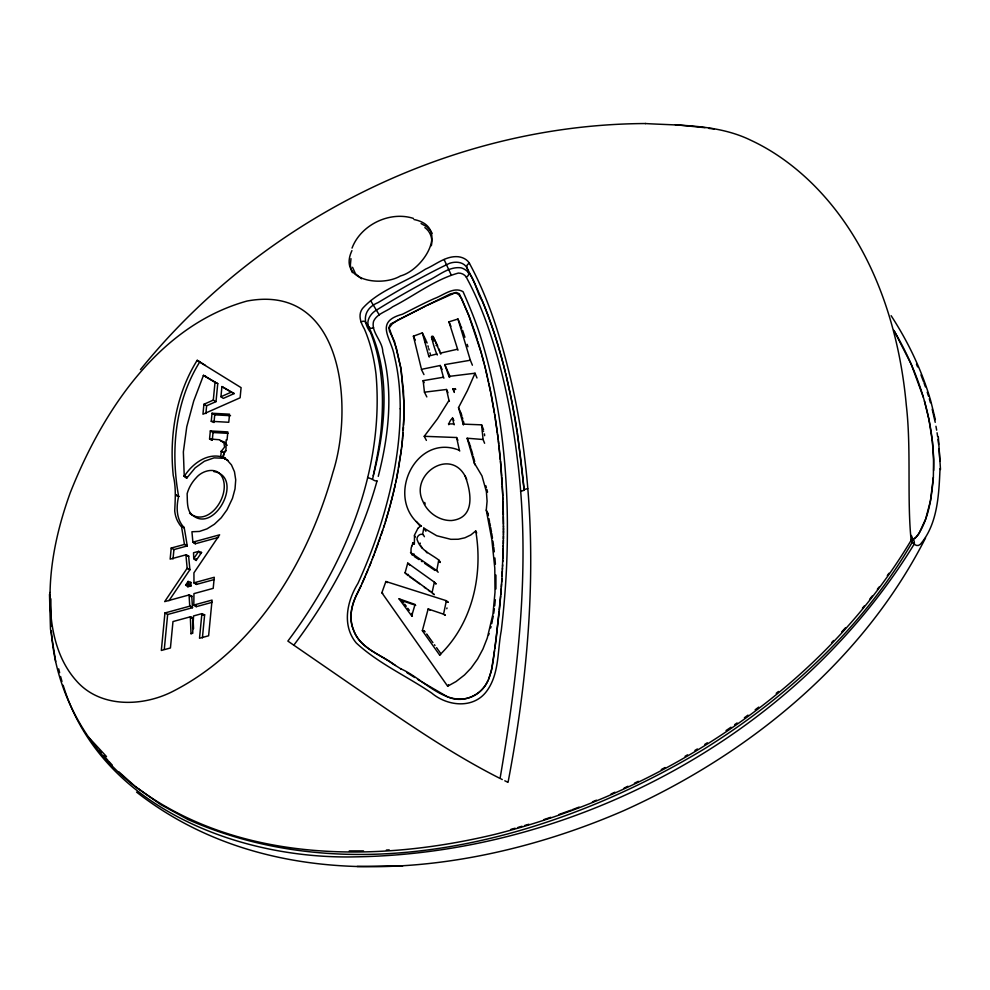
<?xml version="1.0" encoding="UTF-8"?>
<svg xmlns="http://www.w3.org/2000/svg" width="990" height="990" viewBox="0 0 990 990"><rect width="100%" height="100%" fill="white"/><g stroke="black" fill="none" stroke-linecap="round" stroke-linejoin="round"><path stroke-width="1.49" d="M503.464 530.207L503.477 528.165M503.477 529.106L503.464 531.63M503.464 533.053L503.464 530.999M503.464 531.939L503.452 534.464M940.03 468.592C938.879 494.245 937.827 523.92 920.304 544.339C916.542 547.854 912.508 543.027 910.936 540.07M404.044 412.347L403.475 390.691L400.69 367.253L394.466 341.303L389.429 331.007L389.107 327.975L392.213 323.916L397.745 320.129L425.849 305.873M503.452 533.833L503.365 541.295M503.44 535.899L503.403 538.832M404.019 413.61L404.031 404.551M212.182 602.316L196.23 606.684L193.817 605.063L193.953 593.616L213.197 588.357L214.273 577.269L193.978 582.813L193.929 572.851L219.619 534.823L192.889 542.136L191.936 531.754L199.423 531.444L206.972 528.87L214.397 524.242L221.228 517.782L227.044 509.751L232.464 498.366L235.014 488.924L235.719 479.865L234.469 471.723L231.437 464.879L226.846 459.731L222.317 457.145L226.005 449.262L226.153 439.907L227.056 439.956L227.836 431.912L210.326 430.935L209.546 438.978L212.281 440.179L213.023 432.519L210.326 430.935M196.23 606.684L196.243 605.657M503.316 543.782L503.378 540.367M933.657 470.411C934.696 420.998 918.695 372.389 893.698 330.177M503.353 541.951L502.178 574.237M404.019 413.387L403.908 417.941M503.254 546.963L503.291 545.267M403.994 414.897L402.361 440.859M503.168 550.39L503.205 548.67M495.916 588.988L495.928 575.042M503.143 551.269L502.895 558.62M50.874 598.802L50.997 626.373M403.871 419.03L403.574 425.304M502.784 561.751L502.846 560.192M912.347 537.805L911.32 535.454M502.574 566.354L502.648 564.832M502.425 569.436L502.499 567.889M502.351 570.982L502.054 576.304M916.431 536.976L911.827 540.07L914.958 538.449L918.98 533.548L925.638 519.069L930.439 500.928L933.347 477.44L933.62 459.273L932.394 441.404L928.966 419.574L924.437 401.012M502.091 575.685L501.868 579.41M403.475 426.938L403.276 430.167M501.893 578.903L500.779 594.681M501.683 582.207L501.794 580.548M501.571 583.865L501.348 587.132M933.335 477.39C931.553 497.599 928.88 519.255 917 536.308M501.002 591.81L501.237 588.741M403.091 432.692L402.757 436.578M192.666 633.031L193.545 615.941L201.886 613.652L204.633 614.815L202.406 637.882M500.891 593.27L496.299 637.461M500.668 596.067L499.43 609.803M495.322 599.767L494.74 605.843M402.67 437.543L402.485 439.486M205.425 365.409L197.196 360.286L199.77 361.919C174.908 401.68 170.416 450.995 178.633 496.386C176.158 506.756 176.171 519.478 184.14 527.559C185.328 533.635 186.256 539.822 187.234 545.948L184.474 544.438L171.221 548.052L170.156 559.14L185.91 554.833L187.16 568.248L164.674 601.623L189.053 594.953L191.763 596.129L192.481 607.712L189.746 606.177L164.946 612.958L161.333 650.467L170.429 647.967L172.978 621.559L190.328 616.82L193.038 617.983L193.545 628.7M164.291 649.304L167.656 614.493L164.946 612.958M173.015 558.966L173.931 549.586L171.221 548.052M223.592 456.86L223.455 458.246L214.026 457.863L204.41 461.229L195.141 467.874L186.714 478.133L184.251 476.314L183.36 451.935L186.776 426.715L193.706 401.037L203.482 375.346L217.751 383.613L216.006 401.618L213.296 400.108L203.915 404.279L202.95 414.241L240.112 397.794L241.09 387.647L197.097 360.447C175.849 394.527 169.179 436.008 173.262 475.559C176.171 487.488 175.255 499.059 174.71 511.026C175.23 515.518 176.542 519.998 179.178 523.722C179.487 526.148 187.989 529.39 181.479 526.371L184.474 544.438M205.871 413.572L206.625 405.789L216.006 401.618M211.254 421.307L212.033 413.263L229.556 414.179L228.764 422.285L211.254 421.307L213.988 422.507L214.731 414.847L212.033 413.263M213.296 400.108L215.016 382.363L203.482 375.346M220.943 396.743L221.921 386.57L234.197 393.562L223.332 398.388L220.943 396.743L231.239 392.164L234.197 393.562M201.886 613.652L199.51 638.265L208.618 635.778L212.07 600.076L193.817 605.063M223.455 458.246L220.758 456.613L221.277 451.254L224.594 447.084L223.95 443L219.545 439.746L209.657 438.978L212.281 440.179M223.69 455.833L223.988 452.727L226.24 450.66M499.257 611.548L495.05 646.804M402.423 440.241L401.544 448.111M402.286 441.565L401.705 446.799M401.594 447.703L401.21 450.772M401.42 449.076L398.586 467.985M496.089 639.07L495.322 644.874M401.037 452.133L396.681 477.935M494.369 608.85L493.725 613.342M400.752 668.819C423.126 678.15 448.012 710.647 475.386 694.918C492.488 684.672 492.525 662.867 495.235 645.455M494.777 648.722L495 647.089M494.505 650.653L491.51 670.168L488.59 679.462M431.343 245.73C432.952 239.073 430.563 231.573 424.858 227.601M488.181 513.154L488.305 515.691M465.176 476.079C471.302 492.575 475.497 517.968 451.601 520.53C439.498 520.913 427.754 512.845 423.089 501.757C408.969 474.816 450.735 446.391 465.783 477.39M447.975 602.056L446.366 600.707L385.877 581.501L381.855 592.75L447.653 686.206L456.043 681.553L464.508 674.97L471.116 668.04L477.601 659.018L482.984 648.945L487.29 637.993L492.933 614.221L495.012 592.206L494.79 568.099L491.82 539.377L486.276 510.085L487.08 501.225L486.399 491.696L481.982 475.918L474.222 462.862L467.156 438.224L483.095 439.511L484.605 443.272M424.413 536.704C422.384 530.9 414.748 536.543 417.632 540.948C421.047 550.465 431.368 554.289 438.743 560.018L436.751 570.587L438.174 572.257M493.218 616.312L492.674 619.27M476.697 533.004L475.72 530.937L470.869 534.934L464.867 537.805L458.259 539.253L450.858 539.315L436.739 535.739L423.794 528.115L422.656 534.229M397.98 471.289L398.153 470.349M397.807 472.218L396.47 478.999M414.352 544.067L414.538 534.996L417.953 528.301M446.366 600.72L443.545 614.171L445.03 615.013M396.569 478.467L396.025 481.103M492.377 620.742L491.745 623.65M395.802 482.167L396.235 480.076M408.412 574.447L408.066 575.623L405.071 572.839L407.744 563.112L434.375 582.145L432.048 592.688L434.152 594.507M395.889 481.709L395.171 484.964M446.812 608.739L446.985 607.934M394.824 486.573L395.332 484.271M394.466 488.132L395.097 485.335M350.98 258.687L350.336 265.332L351.636 271.012M394.713 487.08L393.438 492.55M394.305 488.825L391.421 500.581M412.149 545.626L412.793 542.854L413.993 543.609M412.1 545.812C409.699 548.51 411.593 559.041 413.981 553.93M377.054 480.843C375.928 481.4 373.775 480.299 372.562 479.445C376.138 461.352 380.457 442.32 381.571 423.534C383.934 392.844 381.905 361.115 370.433 332.269C361.672 320.748 364.345 308.15 377.994 302.643C401.346 288.672 424.957 274.948 449.559 263.315C452.282 262.399 455.214 261.991 458.085 262.338C461.786 262.721 465.535 264.714 467.144 268.203C502.747 336.526 516.743 413.944 524.118 489.939L517.498 433.075M378.254 476.363C388.649 435.984 393.575 392.807 382.796 351.982C382.746 341.142 370.755 332.058 373.564 321.28C377.042 313.62 386.484 311.565 392.634 306.801C414.364 295.701 434.796 279.564 458.358 273.067C462.293 272.955 466.092 275.369 467.342 279.192C475.361 294.092 481.87 309.746 487.55 325.673C502.722 368.726 511.842 413.733 517.349 458.989C530.962 565.599 518.005 673.188 500.061 778.449C452.541 754.417 408.524 724.197 364.741 694.052L287.867 641.087C344.631 565.228 384.528 470.559 376.027 374.393C374.183 358.813 370.557 343.357 364.357 328.903C360.768 322.827 357.736 314.993 362.439 308.583C378.923 290.058 405.046 282.695 425.403 269.181C435.39 264.912 444.572 256.707 455.945 256.645C461.786 256.497 468.035 259.343 470.324 264.998C488.169 298.337 499.678 334.67 508.773 371.25C542.334 505.853 533.61 648.24 508.043 782.36M393.067 494.06L391.755 499.294M443.545 614.171L428.138 608.986L422.359 630.679L439.622 655.021L440.674 654.551M490.693 627.945L491.065 626.521M373.589 474.457C385.952 426.046 390.815 372.054 368.255 325.871C366.597 320.141 370.384 314.387 374.876 311.12C391.52 300.638 408.647 290.924 425.947 281.568C437.469 277.027 447.987 266.1 461.179 267.832C474.631 272.002 475.274 290.491 482.204 300.787C491.882 323.879 499.319 347.837 505.37 372.116M391.718 499.443L390.419 504.417M373.428 475.089L373.255 475.72M390.753 503.13L391.347 500.878M390.122 505.519L390.555 503.885M390.134 505.432L389.28 508.588M389.812 506.632L388.835 510.172M388.402 511.743L388.897 509.974M376.967 481.152C360.422 540.627 330.932 595.968 293.844 645.121M388.587 511.088L384.838 523.809M411.716 615.916L399.069 598.839L415.058 604.445L411.716 615.916L412.385 616.201M388.278 512.189L385.37 522.052M384.875 523.661L383.736 527.311M384.429 525.121L372.228 559.387M488.664 634.937L489.097 633.563M382.784 530.232L382.4 531.395M382.214 531.989L381.039 535.479M352.032 248.119C360.768 224.854 389.689 210.796 413.362 218.382M380.234 537.805L379.022 541.283M378.502 542.755L376.361 548.633M375.816 550.093L374.703 553.014M374.146 554.474L373.02 557.395M914.451 543.547L914.129 540.924L911.592 538.671M372.438 558.855L369.32 566.614M371.275 561.788L368.28 569.101M472.403 365.199L470.349 360.236L444.757 364.605L448.953 376.41L475.039 373.218L467.379 390.654L458.506 407.62L463.431 424.945M368.317 569.015L361.659 584.385M367.686 570.549L365.879 574.806M206.007 376.485L203.383 375.581M365.31 576.118L362.204 583.184M360.051 587.924L361.56 584.595M360.917 586.018C353.801 599.433 347.032 615.273 353.64 630.308C360.261 648.735 381.274 654.563 395.431 665.478M359.605 588.877L358.256 591.773M357.885 592.577C351.277 603.875 348.567 617.983 353.678 630.383M351.933 250.619C337.664 280.999 381.62 287.199 400.492 275.938C423.398 269.911 450.599 226.871 413.956 219.508M455.128 388.959L452.987 388.81L454.237 392.436M912.112 538.659C822.9 689.04 663.548 791.604 495.619 834.199C377.673 862.649 240.817 863.243 138.786 789.129M487.996 680.724C481.635 695.029 464.124 703.222 449.25 697.517M524.094 490.26L520.542 491.461M925.539 537.954C862.599 661.716 749.294 754.046 624.17 810.463C472.465 876.509 275.146 900.479 136.558 792.087M447.653 686.206L448.482 684.684M443.891 378.205L443.433 377.227L423.138 380.667L424.45 392.189L446.49 389.478L448.977 400.443L437.469 418.832L424.24 436.305L426.393 440.401M914.191 544.079C798.299 733.763 576.799 853.529 355.286 856.857C238.07 859.58 100.299 806.565 63.15 685.266M452.888 418.461C451.985 417.483 448.519 422.965 448.804 424.71M184.251 476.314C191.874 464.421 205.846 453.383 220.758 456.613M193.731 558.62L198.644 551.356L201.564 552.47L196.156 560.464L193.731 558.62L193.533 552.754L198.644 551.356M168.993 600.67L189.894 569.733L188.607 556.009L185.91 554.833M185.662 585.09L188.125 581.439L190.822 582.392L191.07 585.882L187.877 586.761L185.662 585.09L188.335 584.36L191.07 585.882M187.877 586.761L189.35 584.57M189.536 584.298L190.822 582.392M524.156 489.604L527.695 488.553M887.325 575.574L888.958 573.272M877.363 589.285L879.046 587.021M225.225 457.863L224.631 458.655L222.317 457.145M869.579 599.396L872.19 596.029M862.438 608.219L864.221 606.016M140.444 369.617C261.768 219.458 451.923 124.319 645.653 123.54M841.649 631.979L845.596 627.66M831.6 642.634L833.617 640.505M418.263 527.955L421.072 525.789L421.443 526.321M439.622 655.021C472.44 623.626 483.281 574.72 475.72 530.937M776.21 693.322L778.511 691.453M755.147 709.805L758.711 707.12M744.369 717.762L747.982 715.126M734.654 724.655L737.092 722.948M726.054 730.558L730.991 727.217M704.793 744.393L707.318 742.797M694.918 750.445L697.368 748.96M685.055 756.286L687.53 754.85M661.283 769.552L665.07 767.522M361.14 321.985C367.575 317.815 367.203 331.613 373.589 327.566M466.154 277.014C473.232 274.304 462.243 266.062 469.433 263.352M634.441 783.201L638.303 781.308M427.036 305.341L450.574 293.807L455.746 292.892L458.704 294.587L461.674 298.695L468.815 315.464M624.071 788.09L627.957 786.258M611.003 794.005L614.926 792.235M437.271 355.026C434.14 348.938 426.492 321.837 437.691 346.042M436.046 345.584L437.246 345.052M592.453 801.813L596.45 800.192M572.381 809.647L579.088 807.098M191.021 633.823L192.654 633.204M421.208 368.206L413.399 336.179L422.334 332.887L426.108 340.61M425.168 342.255L426.059 341.934M558.88 814.523L571.044 810.166M543.931 819.572L550.725 817.295M457.937 350.262L448.953 321.837L457.962 319.015L460.548 325.178M460.833 328.247L461.724 327.975L461.018 326.292M517.869 827.454L521.99 826.254M524.75 825.462L528.87 824.262M173.931 549.586L187.234 545.948M192.889 542.136L195.315 543.745L218.518 537.397M187.63 556.281L188.607 556.009M199.807 552.952L201.564 552.47M193.978 582.813L196.391 584.434L214.137 579.583M190.253 596.537L191.763 596.129M167.656 614.493L192.481 607.712M191.936 618.292L193.038 617.983M203.012 615.26L204.633 614.815M510.964 829.335L515.109 828.222M422.334 332.887L428.757 356.041L436.788 353.999M433.15 336.353L440.327 353.133L457.491 349.235M421.418 369.357L440.228 365.496L441.156 367.5M386.372 850.051L389.231 849.89M363.503 850.905L349.26 850.917M357.105 866.46L402.72 865.829M448.421 423.881L453.779 423.943L454.163 424.772M424.24 436.305L456.613 437.531L457.875 440.29M463.072 424.128L481.598 424.846L483.541 429.648M213.828 471.574C244.852 476.636 214.471 535.182 191.936 514.676M645.232 123.54C680.687 125.619 718.493 124.282 751.212 140.444C774.341 151.247 795.156 166.654 813.248 184.598C871.41 242.686 899.007 324.695 906.296 405.145C911.369 448.68 906.951 498.044 911.048 539.451M482.538 431.17L483.627 431.219M214.731 414.847L230.522 415.689M213.023 432.519L228.084 433.36M708.964 128.44L714.297 128.873M220.399 440.699L224.483 442.01L227.168 445.364M675.316 124.703L705.016 127.685M367.587 477.477L372.314 479.21M422.359 630.679L424.215 631.063M424.5 631.125L425.156 631.855M448.21 602.254L446.379 601.71M444.423 614.914L445.364 615.211M415.701 605.385L413.758 604.717M412.793 604.395L409.872 603.393M408.895 603.058L401.717 600.485M224.631 458.655L227.935 460.325M421.072 223.542L426.95 226.871L431.244 231.697M447.715 696.96L421.876 681.937M181.455 526.346L184.14 527.559M215.016 382.363L217.751 383.613M459.731 451.056L459.385 450.302C415.565 432.444 384.132 498.527 421.072 525.789M187.865 819.46C355.657 893.958 553.831 839.619 703.816 749.22C787.372 697.121 862.34 628.155 912.099 542.495C912.669 541.493 911.617 540.54 911.295 540.218M178.621 496.299L175.898 495L178.633 496.386M184.437 544.203L187.16 545.502M185.922 554.969L188.644 556.269M189.882 569.559L187.16 568.248L189.894 569.733M189.053 595.101L191.775 596.425M189.733 605.967L192.456 607.278M193.062 618.28L190.34 616.968L191.008 633.649M504.801 780.788L507.313 782.001M187.865 819.46L160.553 804.499L135.543 786.642M502.276 779.551L500.915 778.87M175.898 495.099L178.608 496.485M222.503 456.922L224.978 458.197M184.474 475.98L187.147 477.452M203.915 404.279L206.625 405.789M428.138 608.986L430.106 610.162M221.921 386.57L231.239 392.164M193.978 582.652L196.391 584.1M193.817 604.902L196.23 606.35M193.718 558.224L196.156 560.464M192.877 541.988L195.315 543.745M184.202 475.98L186.714 478.133M417.532 679.264L420.441 681.058M406.952 672.693L414.686 677.494M399.069 598.839L401.519 600.373M393.278 664.129L401.346 669.191M189.536 513.191C208.667 528.573 231.957 494.183 221.797 476.326C216.29 466.488 202.232 470.423 196.268 477.725C191.986 482.192 188.781 487.711 187.135 493.688C187.494 500.334 186.627 510.37 191.973 514.726M392.622 663.708C379.492 654.093 360.607 648.116 354.135 631.546M222.503 457.219L224.978 458.791M220.56 456.563L223.047 458.135M361.486 278.784L355.484 273.735L352.539 267.3M381.855 592.75L382.722 593.295M414.253 556.479L416.617 558.038M417.409 558.558L418.993 559.61M410.479 552.531L436.751 570.587M421.381 561.194L422.173 561.726M424.562 563.335L429.363 566.589M439.449 561.961L440.253 562.493M430.167 567.134L432.581 568.792M433.385 569.349L434.994 570.45M409.687 576.762L411.308 577.913M412.941 579.076L415.379 580.808M405.071 572.839L432.048 592.688M417.013 581.984L419.463 583.754M435.006 583.246L435.823 583.84M424.388 587.33L426.034 588.53M428.497 590.349L430.155 591.562M432.642 593.394L434.301 594.631M385.877 581.501L387.362 582.64M138.81 789.327C88.679 752.251 55.217 693.408 51.356 630.927M135.642 786.815L118.788 771.792M434.375 582.145L436.07 583.865M407.744 563.112L409.613 565.055M88.333 736.944L106.524 756.595M108.85 761.397L112.365 765.258M420.255 526.321L416.382 521.507M103.727 755.494L107.972 760.431M99.631 750.432L101.265 752.462M412.793 542.854L413.733 544.017M425.725 551.17L427.049 552.865M438.743 560.018L440.179 561.912M402.089 600.72L403.598 602.724M404.737 604.222L406.271 606.239M414.389 535.751L415.317 537.001M407.793 608.281L409.328 610.323M411.642 613.416L412.409 614.456M427.717 635.394L428.237 636.112M428.757 636.83L429.264 637.535M429.784 638.253L430.304 638.971M426.69 633.984L427.21 634.689M434.462 644.75L434.994 645.48M430.823 639.688L431.343 640.406M431.863 641.136L432.902 642.572M436.565 647.658L437.085 648.388M437.617 649.131L438.137 649.861M438.669 650.591L439.189 651.321M439.721 652.063L440.253 652.794M423.794 528.115L425.91 531.234M370.582 300.589L379.244 314.882M422.124 548.039L420.973 545.923M891.111 315.674C908.35 342.169 922.123 370.953 930.872 401.358M444.089 259.516L451.106 274.774M894.403 331.316L911.208 364.196L923.373 397.299M431.541 232.217L432.086 233.306M352.44 272.658L351.883 271.582M413.399 336.179L414.241 337.838M414.798 338.939L415.354 340.04M424.45 392.189L426.826 396.916M421.443 369.542L423.968 374.579M423.138 380.667L424.116 382.623M428.757 356.041L429.252 357.081M431.368 337.144L432.135 338.778M432.395 339.322L433.175 340.944M441.392 367.995L442.097 369.505M440.327 353.133L440.81 354.16M446.49 389.478L446.923 390.407M447.356 391.335L448 392.733M444.757 364.605L447.517 370.607M447.975 371.609L448.953 374.034M448.977 400.443L449.398 401.334M453.284 419.302L453.865 420.577M448.953 376.41L449.386 377.376M466.377 478.714L466.686 479.37M452.987 388.81L454.237 391.595M916.468 364.271L917.643 366.919M455.313 388.6L455.722 389.515M458.506 407.608L460.833 412.83M461.018 413.275L461.872 415.577M448.953 321.837L450.908 326.304M467.156 438.224L469.681 444.027M439.003 349.049L439.882 351.079M474.222 462.862L475.101 464.929M486.276 510.085L487.34 512.684M487.563 513.204L487.983 514.243M475.039 373.218L476.982 377.97M469.26 316.614L459.323 293.783L456.056 292.384L427.433 305.106L390.58 324.015L388.946 327.43L396.495 348.666L401 369.109M468.765 315.352L481.561 353.851M920.96 374.888L923.497 381.534M469.421 317.01L470.696 320.376M471.104 321.478L475.076 332.702M457.962 319.015L470.349 360.236M449.213 374.74L449.967 376.893M462.553 330.264L464.941 337.231M924.004 382.87L925.403 386.855M475.447 333.828L477.502 340.214M485.83 485.743L486.399 487.6M426.653 341.711L427.086 343.085M927.209 392.151L928.471 396.124M477.947 341.612L480.596 350.448M467.193 344.347L467.924 346.748M427.94 345.832L428.361 347.218M425.156 504.021L424.71 502.437M470.064 445.141L470.696 447.344M428.769 348.604L429.165 350.002M480.806 351.178L485.446 368.627M471.104 448.817L471.735 451.032M440.228 365.496L443.433 377.227M929.313 398.772L930.427 402.707M471.945 451.774L472.787 454.744M473.208 456.242L473.628 457.739M473.839 458.494L474.68 461.513M60.588 676.479L61.986 681.516M481.92 355.138L484.259 363.936M463.864 423.077L463.32 421.072M429.945 352.824L430.328 354.234M462.268 417.075L462.8 419.079M486.919 489.481L487.538 492.129M484.568 365.137L484.865 366.312M932.196 409.266L935.216 422.334M485.1 367.265L490.681 392.164M931.107 402.311L935.34 419.624M485.731 369.79L487.525 377.462M58.682 668.856L59.623 672.668M505.667 373.329L506.261 375.767M506.558 376.98L511.236 398.104M487.86 378.947L488.54 382.016M459.385 450.302L456.613 437.531M488.887 383.575L491.114 394.367M420.267 543.857L420.119 543.015M488.924 518.611L489.53 521.544M453.779 423.943L452.504 417.607M511.496 399.366L512.263 403.165M490.929 393.438L494.406 412.706M489.827 523.029L490.409 525.999M512.511 404.427L515.233 419.24M491.238 394.998L495.111 417.161M935.946 426.245L936.664 430.167M490.681 527.497L491.486 532.014M515.468 420.614L516.396 426.133M491.745 533.523L492.476 538.09M494.641 414.191L497.908 436.986M516.619 427.519L517.287 431.677M55.663 661.506L50.478 628.972L49.5 594.334M937.072 432.766L937.666 436.664M495.346 418.659L496.844 428.93M401.21 370.359L403.994 403.326M492.921 541.122L493.552 545.688M497.042 430.341L497.401 433.075M497.537 434.09L498.069 438.285M498.032 437.927L498.267 439.857M493.75 547.21L494.295 551.814M938.025 439.251L938.644 444.423M498.23 439.585L500.891 465.523M498.391 440.921L498.725 443.73M481.598 424.846L483.095 439.511M498.886 445.215L499.059 446.75M499.232 448.321L500.371 459.583M938.322 436.8L940.5 469.507M484.457 433.905L484.63 435.687M939.077 448.804L939.894 461.043M500.507 461.192L502.759 495.173L503.477 528.759M494.913 557.989L495.396 564.176M501.002 466.921L501.695 475.967M195.191 542.198L195.29 543.461M188.125 581.439L188.335 584.36M501.782 477.267L502.041 481.375M189.053 594.953L189.746 606.177M502.128 482.835L502.227 484.345M502.314 485.892L502.796 496.064M502.871 497.846L502.945 499.616M503.007 501.361L503.118 504.714M196.107 558.694L196.131 559.684M503.168 506.298L503.242 509.318M503.279 510.778L503.365 515.109M503.378 516.57L503.452 524.217M503.464 525.752L503.464 527.262M196.391 582.887L196.391 584.434M400.22 408.796C400.207 447.987 392.461 486.832 380.791 524.118C374.418 544.364 366.684 564.164 357.91 583.481C346.958 601.227 341.736 625.556 356.289 643.005C378.39 663.461 406.791 676.145 431.69 693.062C447.208 706.13 473.096 709.224 486.474 691.466C499.467 674.153 497.339 651.135 501.237 630.828C503.749 609.902 505.519 588.877 506.521 567.814C509.912 490.916 503.91 412.805 481.251 338.951C476.339 322.789 469.829 307.086 463.072 291.704C453.89 286.147 443.248 295.404 434.486 298.51C423.596 303.324 413.09 308.917 402.447 314.238C373.663 321.985 391.557 338.11 394.453 356.412C398.599 373.539 400.22 391.199 400.22 408.796M50.057 592.478C49.673 623.354 55.019 656.791 76.218 680.637C100.176 708.345 142.993 706.86 173.299 691.156C256.682 648.289 308.484 560.154 332.949 472.304C353.838 407.459 343.604 282.868 246.956 301.059C158.388 325.698 102.242 411.803 70.166 492.971C58.67 524.886 50.688 558.447 50.057 592.478M223.988 452.727L221.277 451.254L223.988 452.727"/></g></svg>
